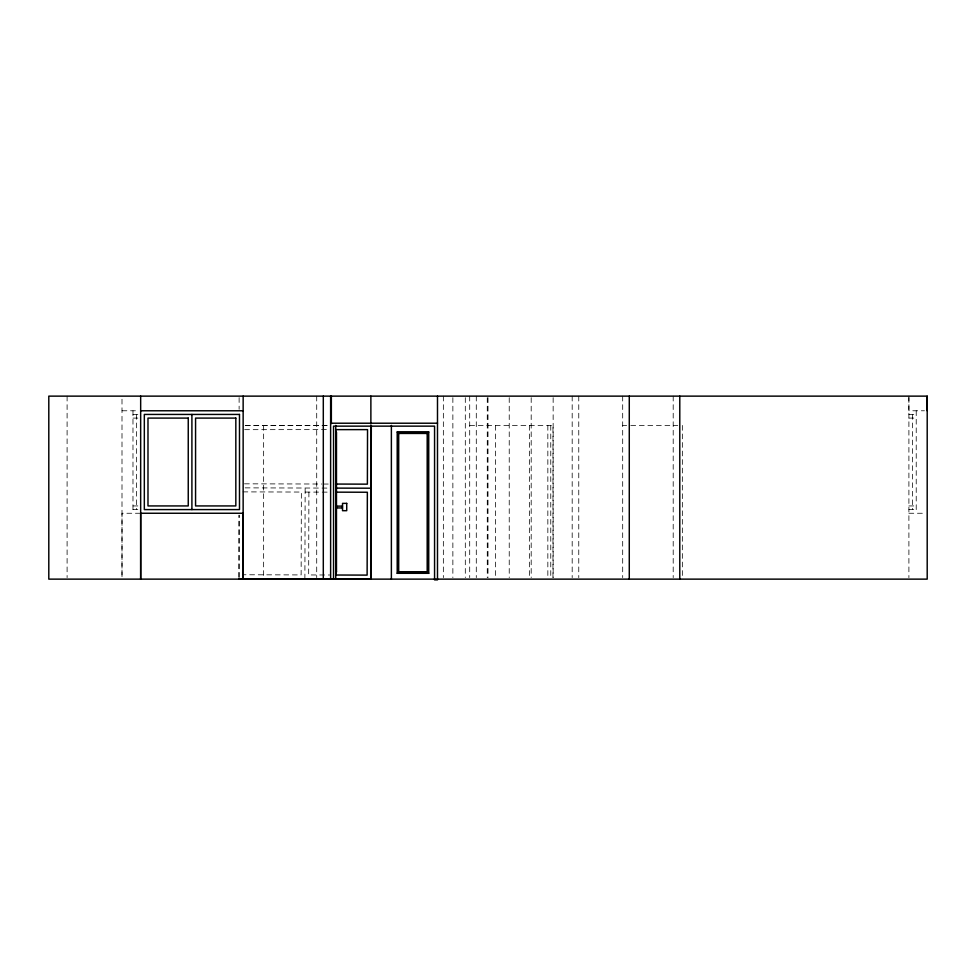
<?xml version="1.0" encoding="UTF-8"?>
<svg xmlns="http://www.w3.org/2000/svg" width="976" height="976" viewBox="0 0 976 976"><rect width="100%" height="100%" fill="white"/><g stroke="black" fill="none" stroke-linecap="round" stroke-linejoin="round"><path stroke-width="0.73" stroke-dasharray="4.88 3.66" d="M908.9 397.598L908.9 410.774L924.455 410.774M238.9 577.231L239.083 515.096L239.12 577.609M304.89 578.939L305.146 488.024M308.904 492.075L308.672 574.949L329.656 574.998M122 410.774L138.836 410.774M132.98 414.434L140.3 414.434M908.9 414.434L916.22 414.434M132.98 418.094L140.3 418.094M908.9 418.094L916.22 418.094M245.183 425.414L329.986 425.414M469.7 425.414L552.965 425.414L552.965 577.609M622.688 425.414L626.641 425.414M630.789 425.414L677.795 425.414M245.403 425.634L328.839 425.597M244.634 429.672L329.607 429.635M132.98 505.934L140.3 505.934M908.9 505.934L916.22 505.934M132.98 509.594L140.3 509.594M908.9 509.594L916.22 509.594M140.3 513.254L122 513.254L122 577.633L122 396.134M908.9 513.254L924.455 513.254M244.476 483.828L321.86 484.023M323.373 484.047L329.449 484.047M245.159 487.866L329.144 488.085M242.926 491.88L301.364 492.05L301.133 574.925L242.695 574.754M305.134 492.075L329.888 492.136M916.22 410.774L916.22 513.254M912.56 414.434L912.56 509.594M908.9 396.134L908.9 577.633M682.346 425.414L682.346 577.609M673.196 396.134L673.196 577.609M622.688 396.134L622.688 577.609M578.768 396.134L578.768 577.609M572.18 396.134L572.18 577.609M553.148 397.659L553.148 577.609M550.769 425.414L550.769 577.609M547.841 425.414L547.841 577.609M531.188 397.659L531.188 577.609M529.358 425.414L529.358 577.609M509.228 397.659L509.228 577.609M495.503 425.414L495.503 577.609M488 397.659L488 577.609M487.268 397.659L487.268 577.609M476.288 396.134L476.288 577.609M469.7 396.134L469.7 577.609M465.308 397.659L465.308 577.609M452.864 397.659L452.864 577.609M443.348 396.134L443.348 577.609M316.712 396.134L316.712 577.609M263.642 425.414L263.642 577.609M239.12 397.598L239.12 409.31M136.64 414.434L136.64 509.594M132.98 410.774L132.98 513.254M67.1 396.134L67.1 577.609"/><path stroke-width="1.46" d="M927.2 410.774L927.2 396.134L48.8 396.134L48.8 579.134L927.2 579.134L927.2 396.134M238.9 578.744L370.88 579.122L371.319 425.585M335.744 431.27L336.476 432.734L336.476 571.814L335.744 573.278M428.732 573.302L427.268 571.838L427.268 433.442L428.732 431.978L397.208 431.978L397.208 573.302L428.732 573.302L428.732 431.978M397.208 573.302L398.672 571.838L398.672 433.442L397.208 431.978M336.232 572.204L336.281 432.356M140.666 410.774L243.146 410.774M330.62 423.218L437.492 423.218M335.671 429.635L367.537 429.623L367.379 484.157L335.512 484.059M335.744 432.734L336.476 432.734M398.672 433.442L427.268 433.442M342.527 506.117L337.33 506.117L337.33 507.947L342.527 507.947M335.744 571.814L336.476 571.814M398.672 571.838L427.268 571.838M336.647 488.122L371.136 488.207M335.89 492.16L367.354 492.246L367.122 575.108L335.646 575.023M679.784 396.134L679.784 579.134M629.276 396.134L629.276 579.134M437.492 396.134L437.492 579.866L434.564 579.866L434.564 426.146L333.548 426.146L333.548 579.134M391.376 425.414L391.376 579.134M370.88 396.134L370.88 423.95M370.88 425.414L370.88 579.134M336.025 431.831L336.025 572.717M335.744 425.414L335.744 579.134M331.352 396.134L331.352 423.584M330.62 396.134L330.62 579.134M323.3 396.134L323.3 579.134M243.146 396.134L243.146 579.134L243.146 513.254L140.666 513.254L140.666 579.134L140.666 396.134M191.906 414.434L191.906 509.594M239.486 414.434L144.326 414.434L144.326 509.594L239.486 509.594L239.486 414.434M188.246 418.094L147.986 418.094L147.986 505.934L188.246 505.934L188.246 418.094M235.826 418.094L195.566 418.094L195.566 505.934L235.826 505.934L235.826 418.094M428.171 432.539L397.769 432.539L397.769 572.741L428.171 572.741L428.171 432.539M427.647 433.063L398.293 433.063L398.293 572.217L427.647 572.217L427.647 433.063M346.724 503.372L342.527 503.372L342.527 510.692L346.724 510.692L346.724 503.372"/></g></svg>
